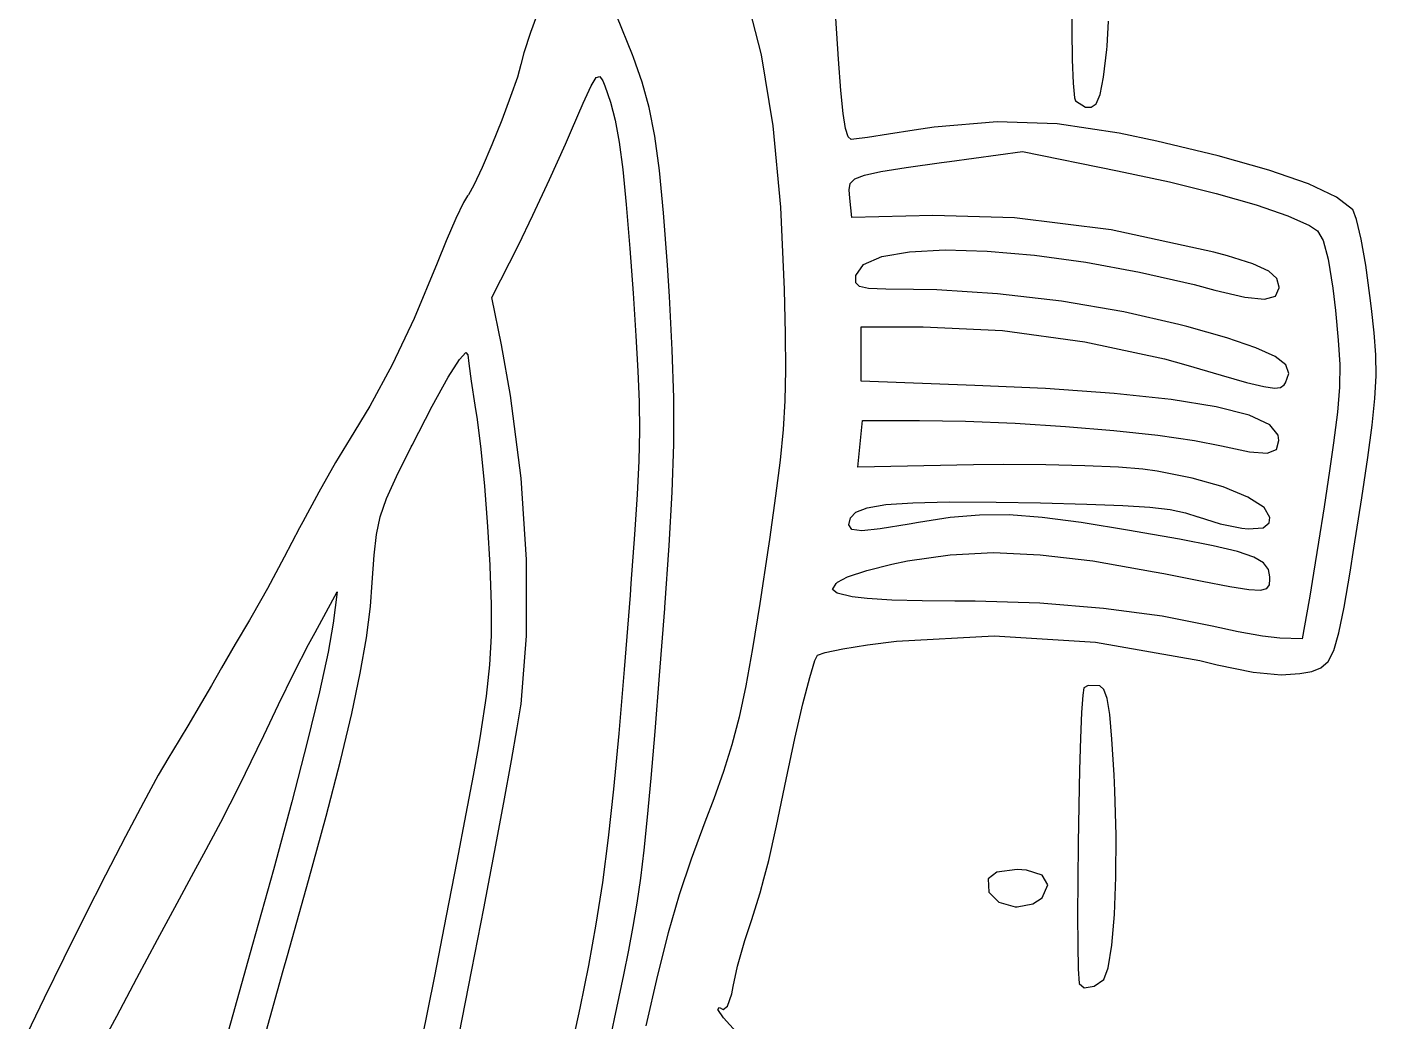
# Model space of a CAD drawing. Header units: inches. Extents: x -2.16 to 7.19, y -6.87 to -1.22.
# Drawn here: x 5.209 to 5.749, y -3.39 to -2.991 of the extents above; entities that cross this region are included whole.
import ezdxf

# ---------------------------------------------------------------- set-up
doc = ezdxf.new("R2010")
doc.units = ezdxf.units.IN
doc.header["$MEASUREMENT"] = 0
doc.layers.add('Front', color=13, linetype='CONTINUOUS', true_color=0xc83434)

msp = doc.modelspace()

# ---------------------------------------------------------------- linework, layer by layer
at = {"layer": 'Front', "linetype": 'CONTINUOUS'}
for p, q in [((5.49646, -2.97787), (5.50276, -3.00252)), ((5.62728, -2.97905), (5.62716, -2.99264)), ((5.4142, -2.9831), (5.41039, -2.9936)), ((5.45114, -3.00258), (5.44491, -2.98702)), ((5.53364, -3.00429), (5.53264, -2.98788)), ((5.41039, -2.9936), (5.40766, -3.00178)), ((5.62716, -2.99264), (5.62731, -3.00459)), ((5.64128, -2.99904), (5.6419, -2.98907)), ((5.64114, -3.00046), (5.64128, -2.99904)), ((5.40766, -3.00178), (5.40641, -3.00643)), ((5.45159, -3.0037), (5.45114, -3.00258)), ((5.45507, -3.01347), (5.45159, -3.0037)), ((5.50276, -3.00252), (5.50742, -3.03099)), ((5.53461, -3.01689), (5.53364, -3.00429)), ((5.63988, -3.01148), (5.64114, -3.00046)), ((5.40641, -3.00643), (5.40507, -3.01147)), ((5.62731, -3.00459), (5.62769, -3.01394)), ((5.40507, -3.01147), (5.40237, -3.01932)), ((5.43141, -3.0219), (5.43459, -3.01505)), ((5.43459, -3.01505), (5.43668, -3.01167)), ((5.43668, -3.01167), (5.43812, -3.01119)), ((5.43812, -3.01119), (5.43934, -3.01305)), ((5.43934, -3.01305), (5.44013, -3.015)), ((5.44013, -3.015), (5.44235, -3.0215)), ((5.45786, -3.02365), (5.45507, -3.01347)), ((5.62769, -3.01394), (5.62827, -3.01974)), ((5.63856, -3.01844), (5.63988, -3.01148)), ((5.40237, -3.01932), (5.3988, -3.02878)), ((5.53557, -3.02604), (5.53461, -3.01689)), ((5.62827, -3.01974), (5.62864, -3.02106)), ((5.63696, -3.02218), (5.63856, -3.01844)), ((5.42673, -3.0328), (5.43141, -3.0219)), ((5.44235, -3.0215), (5.44421, -3.02878)), ((5.46012, -3.03517), (5.45786, -3.02365)), ((5.53656, -3.03211), (5.53557, -3.02604)), ((5.62864, -3.02106), (5.6326, -3.02351)), ((5.6326, -3.02351), (5.63486, -3.02354)), ((5.63486, -3.02354), (5.63696, -3.02218)), ((5.3988, -3.02878), (5.39483, -3.03865)), ((5.44421, -3.02878), (5.44582, -3.03757)), ((5.50742, -3.03099), (5.5105, -3.06363)), ((5.59732, -3.02935), (5.57205, -3.03154)), ((5.62131, -3.03015), (5.59732, -3.02935)), ((5.64616, -3.03398), (5.62131, -3.03015)), ((5.42431, -3.03842), (5.42673, -3.0328)), ((5.46199, -3.04894), (5.46012, -3.03517)), ((5.53761, -3.03548), (5.53656, -3.03211)), ((5.53875, -3.0365), (5.53761, -3.03548)), ((5.53986, -3.03641), (5.53875, -3.0365)), ((5.54527, -3.03568), (5.53986, -3.03641)), ((5.55375, -3.03441), (5.54527, -3.03568)), ((5.564, -3.03276), (5.55375, -3.03441)), ((5.57205, -3.03154), (5.564, -3.03276)), ((5.66117, -3.03718), (5.64616, -3.03398)), ((5.39483, -3.03865), (5.39097, -3.04774)), ((5.41797, -3.05256), (5.42431, -3.03842)), ((5.44582, -3.03757), (5.44728, -3.04858)), ((5.57819, -3.04533), (5.60737, -3.04132)), ((5.60737, -3.04132), (5.64546, -3.04901)), ((5.68578, -3.04304), (5.66117, -3.03718)), ((5.56077, -3.04774), (5.57496, -3.04577)), ((5.57496, -3.04577), (5.57819, -3.04533)), ((5.70611, -3.04877), (5.68578, -3.04304)), ((5.39097, -3.04774), (5.38768, -3.05483)), ((5.41132, -3.06681), (5.41797, -3.05256)), ((5.44728, -3.04858), (5.44868, -3.06253)), ((5.46364, -3.06588), (5.46199, -3.04894)), ((5.53841, -3.05414), (5.54021, -3.05226)), ((5.54021, -3.05226), (5.54408, -3.05074)), ((5.54408, -3.05074), (5.5507, -3.04932)), ((5.5507, -3.04932), (5.56077, -3.04774)), ((5.64546, -3.04901), (5.66628, -3.0535)), ((5.72199, -3.0543), (5.70611, -3.04877)), ((5.38768, -3.05483), (5.38547, -3.05872)), ((5.53798, -3.05663), (5.53841, -3.05414)), ((5.53824, -3.05998), (5.53798, -3.05663)), ((5.66628, -3.0535), (5.68499, -3.05813)), ((5.68499, -3.05813), (5.70099, -3.06271)), ((5.73323, -3.05958), (5.72199, -3.0543)), ((5.38348, -3.06176), (5.38048, -3.06813)), ((5.38513, -3.05906), (5.38348, -3.06176)), ((5.38547, -3.05872), (5.38513, -3.05906)), ((5.44868, -3.06253), (5.45011, -3.08016)), ((5.5105, -3.06363), (5.51195, -3.09655)), ((5.539, -3.0678), (5.53824, -3.05998)), ((5.70099, -3.06271), (5.71367, -3.06704)), ((5.73966, -3.06456), (5.73323, -3.05958)), ((5.38048, -3.06813), (5.37658, -3.07716)), ((5.40546, -3.07879), (5.41132, -3.06681)), ((5.4652, -3.0869), (5.46364, -3.06588)), ((5.5715, -3.06699), (5.539, -3.0678)), ((5.60424, -3.06784), (5.5715, -3.06699)), ((5.64291, -3.07269), (5.60424, -3.06784)), ((5.71367, -3.06704), (5.7224, -3.07095)), ((5.73969, -3.06459), (5.73966, -3.06456)), ((5.74121, -3.06857), (5.73969, -3.06459)), ((5.74302, -3.07637), (5.74121, -3.06857)), ((5.68401, -3.08171), (5.64291, -3.07269)), ((5.7224, -3.07095), (5.72559, -3.07311)), ((5.72559, -3.07311), (5.72785, -3.07695)), ((5.37658, -3.07716), (5.37294, -3.08608)), ((5.39482, -3.09979), (5.40546, -3.07879)), ((5.72785, -3.07695), (5.72983, -3.08442)), ((5.74489, -3.0869), (5.74302, -3.07637)), ((5.45011, -3.08016), (5.4514, -3.09804)), ((5.54376, -3.08657), (5.5511, -3.08339)), ((5.5511, -3.08339), (5.56217, -3.08145)), ((5.56217, -3.08145), (5.57643, -3.08073)), ((5.57643, -3.08073), (5.59331, -3.08121)), ((5.59331, -3.08121), (5.61227, -3.08286)), ((5.61227, -3.08286), (5.63277, -3.08566)), ((5.68947, -3.08318), (5.68401, -3.08171)), ((5.6997, -3.08634), (5.68947, -3.08318)), ((5.72983, -3.08442), (5.73167, -3.09607)), ((5.37294, -3.08608), (5.36372, -3.1082)), ((5.46601, -3.09945), (5.4652, -3.0869)), ((5.54071, -3.09101), (5.54376, -3.08657)), ((5.63277, -3.08566), (5.65424, -3.0896)), ((5.65424, -3.0896), (5.67615, -3.09463)), ((5.70607, -3.08921), (5.6997, -3.08634)), ((5.70933, -3.09219), (5.70607, -3.08921)), ((5.7466, -3.09904), (5.74489, -3.0869)), ((5.54062, -3.0916), (5.54071, -3.09101)), ((5.54065, -3.09396), (5.54062, -3.0916)), ((5.54207, -3.09542), (5.54065, -3.09396)), ((5.54578, -3.09619), (5.54207, -3.09542)), ((5.55269, -3.09649), (5.54578, -3.09619)), ((5.67615, -3.09463), (5.68445, -3.09683)), ((5.70878, -3.0993), (5.71025, -3.09598)), ((5.71025, -3.09568), (5.70933, -3.09219)), ((5.71025, -3.09598), (5.71025, -3.09568)), ((5.73167, -3.09607), (5.73272, -3.10502)), ((5.39865, -3.11879), (5.39482, -3.09979)), ((5.4514, -3.09804), (5.45255, -3.11513)), ((5.46714, -3.12083), (5.46601, -3.09945)), ((5.51195, -3.09655), (5.51233, -3.11441)), ((5.5637, -3.09655), (5.55269, -3.09649)), ((5.57314, -3.09671), (5.5637, -3.09655)), ((5.59735, -3.0983), (5.57314, -3.09671)), ((5.623, -3.10132), (5.59735, -3.0983)), ((5.64795, -3.10551), (5.623, -3.10132)), ((5.68445, -3.09683), (5.69642, -3.0997)), ((5.69642, -3.0997), (5.70435, -3.10054)), ((5.70435, -3.10054), (5.70878, -3.0993)), ((5.74723, -3.10422), (5.7466, -3.09904)), ((5.67008, -3.11057), (5.64795, -3.10551)), ((5.73272, -3.10502), (5.73389, -3.11691)), ((5.74829, -3.11402), (5.74723, -3.10422)), ((5.36372, -3.1082), (5.35498, -3.12685)), ((5.54275, -3.12242), (5.54275, -3.11155)), ((5.54275, -3.11155), (5.56767, -3.11155)), ((5.56767, -3.11155), (5.59938, -3.1131)), ((5.67317, -3.11141), (5.67008, -3.11057)), ((5.68921, -3.11603), (5.67317, -3.11141)), ((5.45255, -3.11513), (5.45336, -3.1293)), ((5.51233, -3.11441), (5.51245, -3.12883)), ((5.59938, -3.1131), (5.6324, -3.11751)), ((5.6324, -3.11751), (5.66426, -3.12441)), ((5.70088, -3.11997), (5.68921, -3.11603)), ((5.73389, -3.11691), (5.73446, -3.12666)), ((5.7489, -3.12273), (5.74829, -3.11402)), ((5.38184, -3.1246), (5.38449, -3.12182)), ((5.38449, -3.12182), (5.38522, -3.1228)), ((5.38522, -3.1228), (5.38563, -3.12623)), ((5.4023, -3.13904), (5.39865, -3.11879)), ((5.46771, -3.14008), (5.46714, -3.12083)), ((5.54275, -3.13329), (5.54275, -3.12242)), ((5.70861, -3.12349), (5.70088, -3.11997)), ((5.74902, -3.13121), (5.7489, -3.12273)), ((5.35498, -3.12685), (5.34604, -3.14339)), ((5.37732, -3.1318), (5.38184, -3.1246)), ((5.38563, -3.12623), (5.38663, -3.13337)), ((5.66426, -3.12441), (5.67284, -3.12681)), ((5.67284, -3.12681), (5.68703, -3.13097)), ((5.71288, -3.12684), (5.70861, -3.12349)), ((5.71412, -3.13025), (5.71288, -3.12684)), ((5.73446, -3.12666), (5.73437, -3.13577)), ((5.37099, -3.14332), (5.37732, -3.1318)), ((5.38663, -3.13337), (5.38804, -3.14299)), ((5.45336, -3.1293), (5.45382, -3.14165)), ((5.51245, -3.12883), (5.51221, -3.14117)), ((5.58838, -3.13501), (5.54275, -3.13329)), ((5.68703, -3.13097), (5.69718, -3.13382)), ((5.69718, -3.13382), (5.70402, -3.1355)), ((5.7122, -3.13484), (5.71279, -3.13399)), ((5.71279, -3.13399), (5.71412, -3.13025)), ((5.74857, -3.14032), (5.74902, -3.13121)), ((5.40658, -3.17226), (5.4023, -3.13904)), ((5.6166, -3.13634), (5.58838, -3.13501)), ((5.64419, -3.13829), (5.6166, -3.13634)), ((5.66702, -3.14072), (5.64419, -3.13829)), ((5.70402, -3.1355), (5.70832, -3.13614)), ((5.70832, -3.13614), (5.71079, -3.13587)), ((5.71079, -3.13587), (5.7122, -3.13484)), ((5.73437, -3.13577), (5.73357, -3.14574)), ((5.34604, -3.14339), (5.33808, -3.15634)), ((5.3629, -3.15905), (5.37099, -3.14332)), ((5.38804, -3.14299), (5.38891, -3.14876)), ((5.45382, -3.14165), (5.45393, -3.15327)), ((5.4677, -3.1586), (5.46771, -3.14008)), ((5.51221, -3.14117), (5.51153, -3.15277)), ((5.68505, -3.14362), (5.66702, -3.14072)), ((5.69822, -3.14697), (5.68505, -3.14362)), ((5.74752, -3.15093), (5.74857, -3.14032)), ((5.38891, -3.14876), (5.39041, -3.16055)), ((5.54238, -3.15842), (5.54328, -3.14905)), ((5.54328, -3.14905), (5.56618, -3.14905)), ((5.56618, -3.14905), (5.58463, -3.14934)), ((5.58463, -3.14934), (5.60447, -3.15018)), ((5.60447, -3.15018), (5.62463, -3.15145)), ((5.7065, -3.15078), (5.69822, -3.14697)), ((5.73357, -3.14574), (5.73201, -3.15807)), ((5.45393, -3.15327), (5.45367, -3.16527)), ((5.51153, -3.15277), (5.51032, -3.16501)), ((5.62463, -3.15145), (5.64404, -3.15308)), ((5.64404, -3.15308), (5.66164, -3.15498)), ((5.66164, -3.15498), (5.67636, -3.15705)), ((5.70985, -3.15504), (5.7065, -3.15078)), ((5.71012, -3.1571), (5.70985, -3.15504)), ((5.7458, -3.16389), (5.74752, -3.15093)), ((5.33808, -3.15634), (5.33223, -3.16593)), ((5.35671, -3.17154), (5.36256, -3.15972)), ((5.36256, -3.15972), (5.3629, -3.15905)), ((5.39041, -3.16055), (5.39187, -3.17545)), ((5.46712, -3.17782), (5.4677, -3.1586)), ((5.54149, -3.1678), (5.54238, -3.15842)), ((5.67636, -3.15705), (5.68707, -3.15919)), ((5.68707, -3.15919), (5.69828, -3.16169)), ((5.70545, -3.16225), (5.70919, -3.16076)), ((5.70919, -3.16076), (5.71012, -3.1571)), ((5.73201, -3.15807), (5.73038, -3.16927)), ((5.33223, -3.16593), (5.32549, -3.17778)), ((5.45367, -3.16527), (5.45302, -3.17873)), ((5.51032, -3.16501), (5.50851, -3.17923)), ((5.69828, -3.16169), (5.70545, -3.16225)), ((5.74336, -3.18006), (5.7458, -3.16389)), ((5.3527, -3.18037), (5.35671, -3.17154)), ((5.58781, -3.16691), (5.54149, -3.1678)), ((5.59999, -3.16678), (5.58781, -3.16691)), ((5.6167, -3.16686), (5.59999, -3.16678)), ((5.63244, -3.16723), (5.6167, -3.16686)), ((5.64586, -3.16784), (5.63244, -3.16723)), ((5.65561, -3.16866), (5.64586, -3.16784)), ((5.6613, -3.16945), (5.65561, -3.16866)), ((5.67539, -3.17221), (5.6613, -3.16945)), ((5.73038, -3.16927), (5.72819, -3.18371)), ((5.39187, -3.17545), (5.39312, -3.19158)), ((5.40876, -3.20479), (5.40658, -3.17226)), ((5.68778, -3.17575), (5.67539, -3.17221)), ((5.69764, -3.17976), (5.68778, -3.17575)), ((5.32549, -3.17778), (5.31911, -3.18966)), ((5.35013, -3.18764), (5.3527, -3.18037)), ((5.45302, -3.17873), (5.45199, -3.19476)), ((5.46594, -3.19916), (5.46712, -3.17782)), ((5.50851, -3.17923), (5.50601, -3.19679)), ((5.55263, -3.18282), (5.56344, -3.18205)), ((5.56344, -3.18205), (5.57802, -3.18172)), ((5.57802, -3.18172), (5.59682, -3.18179)), ((5.59682, -3.18179), (5.61463, -3.1821)), ((5.61463, -3.1821), (5.63321, -3.18258)), ((5.63321, -3.18258), (5.64755, -3.18315)), ((5.70415, -3.18393), (5.69764, -3.17976)), ((5.74014, -3.2003), (5.74336, -3.18006)), ((5.34859, -3.19473), (5.35013, -3.18764)), ((5.53787, -3.19096), (5.53855, -3.18808)), ((5.53855, -3.18808), (5.54062, -3.1858)), ((5.54062, -3.1858), (5.54517, -3.18406)), ((5.54517, -3.18406), (5.55263, -3.18282)), ((5.57849, -3.18798), (5.5657, -3.18991)), ((5.59022, -3.18698), (5.57849, -3.18798)), ((5.60207, -3.18697), (5.59022, -3.18698)), ((5.61523, -3.18796), (5.60207, -3.18697)), ((5.63089, -3.19001), (5.61523, -3.18796)), ((5.64755, -3.18315), (5.6584, -3.18387)), ((5.6584, -3.18387), (5.66652, -3.18481)), ((5.66652, -3.18481), (5.67267, -3.18605)), ((5.67267, -3.18605), (5.67759, -3.18765)), ((5.67759, -3.18765), (5.67775, -3.18771)), ((5.67775, -3.18771), (5.68661, -3.19056)), ((5.7065, -3.18795), (5.70415, -3.18393)), ((5.70621, -3.19016), (5.7065, -3.18795)), ((5.72819, -3.18371), (5.72598, -3.19786)), ((5.31786, -3.1921), (5.31171, -3.20389)), ((5.31911, -3.18966), (5.31786, -3.1921)), ((5.39312, -3.19158), (5.39401, -3.20706)), ((5.53907, -3.19282), (5.53787, -3.19096)), ((5.54302, -3.19332), (5.53907, -3.19282)), ((5.55043, -3.19255), (5.54302, -3.19332)), ((5.562, -3.19058), (5.55043, -3.19255)), ((5.5657, -3.18991), (5.562, -3.19058)), ((5.65023, -3.19313), (5.63089, -3.19001)), ((5.65253, -3.19352), (5.65023, -3.19313)), ((5.6703, -3.19666), (5.65253, -3.19352)), ((5.68661, -3.19056), (5.69529, -3.19229)), ((5.69529, -3.19229), (5.69775, -3.1925)), ((5.69775, -3.1925), (5.70377, -3.19217)), ((5.70377, -3.19217), (5.70621, -3.19016)), ((5.34767, -3.20307), (5.34859, -3.19473)), ((5.45199, -3.19476), (5.45056, -3.21444)), ((5.50601, -3.19679), (5.5055, -3.2003)), ((5.68376, -3.1993), (5.6703, -3.19666)), ((5.72598, -3.19786), (5.72399, -3.21027)), ((5.31171, -3.20389), (5.30492, -3.21639)), ((5.34697, -3.21405), (5.34767, -3.20307)), ((5.46416, -3.22405), (5.46594, -3.19916)), ((5.5055, -3.2003), (5.50218, -3.22244)), ((5.5614, -3.20538), (5.57846, -3.20292)), ((5.57846, -3.20292), (5.59581, -3.20206)), ((5.59581, -3.20206), (5.6145, -3.20287)), ((5.6145, -3.20287), (5.63559, -3.20539)), ((5.69348, -3.20164), (5.68376, -3.1993)), ((5.70004, -3.20387), (5.69348, -3.20164)), ((5.70401, -3.20618), (5.70004, -3.20387)), ((5.7386, -3.20983), (5.74014, -3.2003)), ((5.39401, -3.20706), (5.39403, -3.20751)), ((5.39403, -3.20751), (5.39456, -3.22284)), ((5.40876, -3.23539), (5.40876, -3.20479)), ((5.53737, -3.21172), (5.54508, -3.20919)), ((5.54508, -3.20919), (5.55513, -3.20667)), ((5.55513, -3.20667), (5.5614, -3.20538)), ((5.63559, -3.20539), (5.66012, -3.20968)), ((5.66012, -3.20968), (5.664, -3.21045)), ((5.70598, -3.20876), (5.70401, -3.20618)), ((5.7065, -3.2118), (5.70598, -3.20876)), ((5.7362, -3.22396), (5.7386, -3.20983)), ((5.3462, -3.22368), (5.34697, -3.21405)), ((5.45056, -3.21444), (5.45022, -3.21905)), ((5.53125, -3.2168), (5.53272, -3.21445)), ((5.53272, -3.21445), (5.53331, -3.21385)), ((5.53331, -3.21385), (5.53737, -3.21172)), ((5.664, -3.21045), (5.67935, -3.2135)), ((5.67935, -3.2135), (5.69047, -3.21561)), ((5.70529, -3.21647), (5.70631, -3.215)), ((5.70631, -3.215), (5.7065, -3.2127)), ((5.7065, -3.2127), (5.7065, -3.2118)), ((5.72399, -3.21027), (5.72245, -3.21949)), ((5.30492, -3.21639), (5.29878, -3.22724)), ((5.32402, -3.23405), (5.33291, -3.2178)), ((5.33291, -3.2178), (5.33125, -3.2303)), ((5.45022, -3.21905), (5.4479, -3.24889)), ((5.53315, -3.2183), (5.53125, -3.2168)), ((5.53919, -3.21976), (5.53315, -3.2183)), ((5.54524, -3.22049), (5.53919, -3.21976)), ((5.55509, -3.22108), (5.54524, -3.22049)), ((5.69047, -3.21561), (5.69805, -3.21679)), ((5.69805, -3.21679), (5.70276, -3.21707)), ((5.70276, -3.21707), (5.70529, -3.21647)), ((5.72245, -3.21949), (5.72219, -3.22092)), ((5.3446, -3.23618), (5.3462, -3.22368)), ((5.39456, -3.22284), (5.39456, -3.23544)), ((5.46205, -3.25123), (5.46413, -3.22438)), ((5.46413, -3.22438), (5.46416, -3.22405)), ((5.50218, -3.22244), (5.49927, -3.24051)), ((5.56723, -3.22142), (5.55509, -3.22108)), ((5.58025, -3.22147), (5.56723, -3.22142)), ((5.58839, -3.22147), (5.58025, -3.22147)), ((5.61438, -3.22233), (5.58839, -3.22147)), ((5.63986, -3.22438), (5.61438, -3.22233)), ((5.66334, -3.22748), (5.63986, -3.22438)), ((5.72219, -3.22092), (5.71939, -3.23655)), ((5.73413, -3.2342), (5.7362, -3.22396)), ((5.29772, -3.22905), (5.29205, -3.23868)), ((5.29878, -3.22724), (5.29772, -3.22905)), ((5.33125, -3.2303), (5.32925, -3.24188)), ((5.68336, -3.23149), (5.66334, -3.22748)), ((5.32142, -3.23892), (5.32402, -3.23405)), ((5.34215, -3.2503), (5.3446, -3.23618)), ((5.39456, -3.23544), (5.39392, -3.24708)), ((5.40653, -3.2628), (5.40876, -3.23539)), ((5.55688, -3.23755), (5.59604, -3.2354)), ((5.59604, -3.2354), (5.63661, -3.23799)), ((5.68344, -3.23151), (5.68336, -3.23149)), ((5.69378, -3.23381), (5.68344, -3.23151)), ((5.70348, -3.23552), (5.69378, -3.23381)), ((5.71045, -3.23627), (5.70348, -3.23552)), ((5.71939, -3.23655), (5.71045, -3.23627)), ((5.7321, -3.24121), (5.73413, -3.2342)), ((5.29205, -3.23868), (5.28657, -3.24817)), ((5.31569, -3.25012), (5.32142, -3.23892)), ((5.32925, -3.24188), (5.32579, -3.2579)), ((5.49927, -3.24051), (5.49657, -3.25539)), ((5.52528, -3.24317), (5.52841, -3.24206)), ((5.52841, -3.24206), (5.53546, -3.24063)), ((5.53546, -3.24063), (5.54538, -3.23905)), ((5.54538, -3.23905), (5.55688, -3.23755)), ((5.63661, -3.23799), (5.67844, -3.24533)), ((5.7298, -3.24568), (5.7321, -3.24121)), ((5.39392, -3.24708), (5.39253, -3.25951)), ((5.52219, -3.25206), (5.52426, -3.24532)), ((5.52426, -3.24532), (5.52528, -3.24317)), ((5.67844, -3.24533), (5.68543, -3.24698)), ((5.68543, -3.24698), (5.69982, -3.24999)), ((5.72696, -3.24826), (5.7298, -3.24568)), ((5.28657, -3.24817), (5.28256, -3.25526)), ((5.3094, -3.26289), (5.31569, -3.25012)), ((5.33873, -3.26657), (5.34215, -3.2503)), ((5.4479, -3.24889), (5.44574, -3.27454)), ((5.46025, -3.27371), (5.46205, -3.25123)), ((5.51947, -3.26267), (5.52219, -3.25206)), ((5.69982, -3.24999), (5.711, -3.25101)), ((5.711, -3.25101), (5.71847, -3.25051)), ((5.71847, -3.25051), (5.72328, -3.24965)), ((5.72328, -3.24965), (5.72696, -3.24826)), ((5.28256, -3.25526), (5.27861, -3.26213)), ((5.32579, -3.2579), (5.32093, -3.27801)), ((5.49657, -3.25539), (5.49388, -3.26797)), ((5.63201, -3.25629), (5.63153, -3.25913)), ((5.63365, -3.25532), (5.63201, -3.25629)), ((5.63834, -3.25539), (5.63365, -3.25532)), ((5.63999, -3.25689), (5.63834, -3.25539)), ((5.64129, -3.26048), (5.63999, -3.25689)), ((5.27861, -3.26213), (5.27305, -3.27148)), ((5.3035, -3.2753), (5.3094, -3.26289)), ((5.39253, -3.25951), (5.39027, -3.2745)), ((5.40505, -3.27225), (5.40645, -3.26341)), ((5.40645, -3.26341), (5.40653, -3.2628)), ((5.51626, -3.27652), (5.51947, -3.26267)), ((5.63153, -3.25913), (5.63106, -3.26613)), ((5.64233, -3.26689), (5.64129, -3.26048)), ((5.33422, -3.2855), (5.33873, -3.26657)), ((5.49388, -3.26797), (5.49099, -3.27914)), ((5.63106, -3.26613), (5.63063, -3.27641)), ((5.64323, -3.27684), (5.64233, -3.26689)), ((5.27305, -3.27148), (5.26691, -3.28156)), ((5.39027, -3.2745), (5.38931, -3.2803)), ((5.40276, -3.28537), (5.40505, -3.27225)), ((5.44574, -3.27454), (5.44362, -3.29678)), ((5.45866, -3.29247), (5.46025, -3.27371)), ((5.30087, -3.28087), (5.3035, -3.2753)), ((5.32093, -3.27801), (5.31477, -3.30189)), ((5.49099, -3.27914), (5.48769, -3.28977)), ((5.51268, -3.29302), (5.51626, -3.27652)), ((5.63063, -3.27641), (5.63024, -3.28914)), ((5.64409, -3.29105), (5.64323, -3.27684)), ((5.2654, -3.28401), (5.26121, -3.29126)), ((5.26691, -3.28156), (5.2654, -3.28401)), ((5.29378, -3.29532), (5.30087, -3.28087)), ((5.38931, -3.2803), (5.38735, -3.2914)), ((5.39968, -3.30219), (5.40276, -3.28537)), ((5.3285, -3.30762), (5.33422, -3.2855)), ((5.48769, -3.28977), (5.48379, -3.30077)), ((5.63024, -3.28914), (5.62992, -3.30344)), ((5.26121, -3.29126), (5.2553, -3.30214)), ((5.28623, -3.31012), (5.29378, -3.29532)), ((5.38735, -3.2914), (5.38449, -3.30674)), ((5.45721, -3.3081), (5.45866, -3.29247)), ((5.5089, -3.31155), (5.51268, -3.29302)), ((5.6444, -3.29748), (5.64409, -3.29105)), ((5.44362, -3.29678), (5.44144, -3.3164)), ((5.48379, -3.30077), (5.48023, -3.31007)), ((5.64487, -3.31529), (5.6444, -3.29748)), ((5.2553, -3.30214), (5.24812, -3.3158)), ((5.31477, -3.30189), (5.30739, -3.32921)), ((5.38449, -3.30674), (5.38087, -3.32568)), ((5.39593, -3.32215), (5.39968, -3.30219)), ((5.62992, -3.30344), (5.62967, -3.31848)), ((5.27945, -3.3228), (5.28623, -3.31012)), ((5.32146, -3.33345), (5.3285, -3.30762)), ((5.45584, -3.32124), (5.45721, -3.3081)), ((5.48023, -3.31007), (5.47468, -3.32487)), ((5.50865, -3.31278), (5.5089, -3.31155)), ((5.24812, -3.3158), (5.24011, -3.33135)), ((5.44144, -3.3164), (5.43911, -3.33421)), ((5.50575, -3.32543), (5.50865, -3.31278)), ((5.64481, -3.33208), (5.64487, -3.31529)), ((5.27544, -3.33012), (5.27945, -3.3228)), ((5.39161, -3.34468), (5.39593, -3.32215)), ((5.45447, -3.33251), (5.45584, -3.32124)), ((5.62967, -3.31848), (5.62951, -3.33338)), ((5.38087, -3.32568), (5.3766, -3.34756)), ((5.47468, -3.32487), (5.46988, -3.33923)), ((5.50377, -3.33283), (5.50575, -3.32543)), ((5.24011, -3.33135), (5.23171, -3.34791)), ((5.26875, -3.34248), (5.27544, -3.33012)), ((5.30739, -3.32921), (5.29903, -3.35905)), ((5.31297, -3.36351), (5.32146, -3.33345)), ((5.45304, -3.34253), (5.45447, -3.33251)), ((5.50228, -3.33839), (5.50377, -3.33283)), ((5.59713, -3.33004), (5.59365, -3.33283)), ((5.59365, -3.33283), (5.59388, -3.33805)), ((5.60525, -3.32905), (5.59713, -3.33004)), ((5.60904, -3.32926), (5.60525, -3.32905)), ((5.61534, -3.33132), (5.60904, -3.32926)), ((5.61754, -3.33516), (5.61534, -3.33132)), ((5.62951, -3.33338), (5.62945, -3.34731)), ((5.64424, -3.34705), (5.64481, -3.33208)), ((5.43911, -3.33421), (5.4365, -3.35098)), ((5.46988, -3.33923), (5.46548, -3.35435)), ((5.49948, -3.34731), (5.50228, -3.33839)), ((5.59388, -3.33805), (5.59791, -3.34217)), ((5.61523, -3.34033), (5.61754, -3.33516)), ((5.26093, -3.35705), (5.26875, -3.34248)), ((5.38685, -3.36921), (5.39161, -3.34468)), ((5.45148, -3.35192), (5.45304, -3.34253)), ((5.59791, -3.34217), (5.60452, -3.34403)), ((5.60452, -3.34403), (5.60525, -3.34405)), ((5.60525, -3.34405), (5.6115, -3.34277)), ((5.6115, -3.34277), (5.61523, -3.34033)), ((5.23171, -3.34791), (5.22337, -3.36463)), ((5.3766, -3.34756), (5.37183, -3.37173)), ((5.49617, -3.35753), (5.49894, -3.34905)), ((5.49894, -3.34905), (5.49948, -3.34731)), ((5.62945, -3.34731), (5.62951, -3.35941)), ((5.64322, -3.35942), (5.64424, -3.34705)), ((5.4365, -3.35098), (5.43354, -3.36752)), ((5.4497, -3.3613), (5.45148, -3.35192)), ((5.46548, -3.35435), (5.46115, -3.37143)), ((5.25265, -3.37257), (5.26093, -3.35705)), ((5.29903, -3.35905), (5.28928, -3.39394)), ((5.49328, -3.36782), (5.49617, -3.35753)), ((5.62951, -3.35941), (5.62971, -3.36881)), ((5.64177, -3.36839), (5.64322, -3.35942)), ((5.22337, -3.36463), (5.21554, -3.38062)), ((5.31126, -3.36953), (5.31297, -3.36351)), ((5.44766, -3.3713), (5.4497, -3.3613)), ((5.30378, -3.3963), (5.31126, -3.36953)), ((5.37183, -3.37173), (5.36669, -3.39755)), ((5.38174, -3.39519), (5.38685, -3.36921)), ((5.43354, -3.36752), (5.4301, -3.38461)), ((5.44397, -3.38888), (5.44766, -3.3713)), ((5.46115, -3.37143), (5.45656, -3.39164)), ((5.4915, -3.37593), (5.49328, -3.36782)), ((5.62971, -3.36881), (5.63005, -3.37467)), ((5.63995, -3.37316), (5.64177, -3.36839)), ((5.24458, -3.3878), (5.25265, -3.37257)), ((5.49093, -3.37891), (5.4915, -3.37593)), ((5.63005, -3.37467), (5.63211, -3.37647)), ((5.63211, -3.37647), (5.63615, -3.37584)), ((5.63615, -3.37584), (5.63995, -3.37316)), ((5.21554, -3.38062), (5.20864, -3.39502)), ((5.48925, -3.38385), (5.49093, -3.37891)), ((5.23785, -3.40039), (5.24458, -3.3878)), ((5.4301, -3.38461), (5.42664, -3.40055)), ((5.48534, -3.38507), (5.48607, -3.38439)), ((5.48768, -3.38847), (5.48534, -3.38507)), ((5.48607, -3.38439), (5.48753, -3.38516)), ((5.48753, -3.38516), (5.48925, -3.38385)), ((5.4392, -3.41165), (5.44397, -3.38888)), ((5.49275, -3.39405), (5.48768, -3.38847))]:
    msp.add_line(p, q, dxfattribs=at)

doc.saveas('drawing.dxf')
